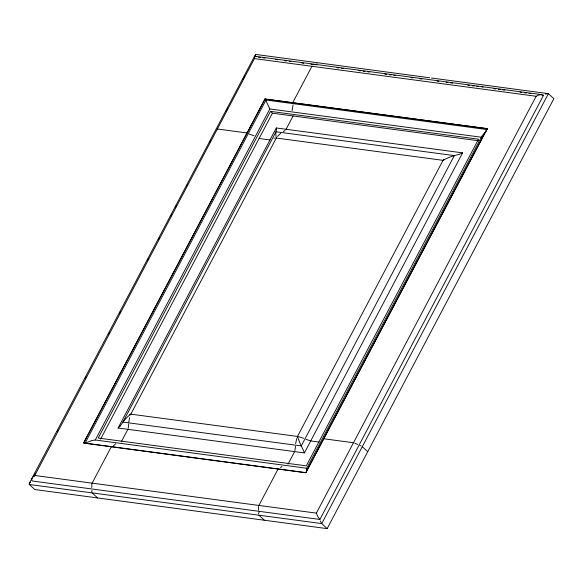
<?xml version="1.0" encoding="UTF-8"?>
<svg xmlns="http://www.w3.org/2000/svg" width="583" height="583" viewBox="0 0 583 583"><rect width="100%" height="100%" fill="white"/><g stroke="black" fill="none" stroke-linecap="round" stroke-linejoin="round"><path stroke-width="0.87" d="M276.422 129.572L276.08 131.576L122.649 422.58L120.091 426.093M128.748 423.936L128.187 428.272M295.494 446.228L294.94 450.564M258.458 513.805L259.442 511.371M128.785 422.107L129.594 417.668M295.625 443.648L296.754 438.525M258.48 506.459L258.648 510.212M91.91 483.642L91.72 487.439M306.476 472.237A18.853 5.436 56.5 0 1 306.366 471.625L306.556 468.652L481.981 135.941L485.741 131.408A18.853 13.81 -14.6 0 1 486.484 130.818M462.603 152.877A23.378 17.126 -14.6 0 1 459.156 154.357L454.332 155.61L275.97 131.765L275.912 132.173A42.304 12.207 56.5 0 0 276.196 137.428L276.298 138.047L130.475 414.826L129.958 414.761A42.304 30.994 -14.6 0 0 123.414 421.385L122.904 422.077L301.273 445.922L303.269 450.025A23.378 6.741 56.5 0 1 304.406 452.918L118.101 428.009L276.291 127.968L462.603 152.877L304.406 452.918M293.06 104.955L292.105 110.559M429.7 77.772L255.514 54.401L29.303 483.394L29.325 484.502L34.761 489.538L327.158 528.635L553.85 98.68L548.239 93.542L545.294 94.133M255.456 54.459L255.485 55.392M91.997 490.398L91.735 491.965M34.39 474.89L35.235 473.287M57.207 431.609L58.052 430.014M85.162 378.593L86.014 376.982M108.504 334.321L109.356 332.711M119.537 313.392L120.389 311.788M147.55 260.273L148.395 258.663M158.583 239.343L159.429 237.733M170.892 216.001L171.737 214.391M175.556 207.147L176.409 205.537M186.589 186.217L187.442 184.607M209.931 141.946L210.784 140.335M226.015 111.448L227.705 108.241M242.914 79.39L244.605 76.184M254.443 58.606L34.251 476.486L33.486 476.384L32.203 477.907L31.679 479.867L32.247 480.997L319.892 519.453L543.516 95.313L541.614 94.614L254.771 56.267L254.319 56.631L254.443 58.606L536.156 96.268L538.925 94.956L541.614 94.614M264.966 98.942L83.529 443.073L305.842 472.791L487.286 128.661L264.966 98.942L266.001 100.014A18.853 5.436 56.5 0 0 266.62 102.12L269.827 108.948L481.456 137.238M85.125 443.073L266.001 100.014L487.184 129.586M85.526 443.32A18.853 13.81 -14.6 0 1 87.246 442.337L91.779 440.566L95.291 439.99L269.827 108.948M270.461 111.368L98.221 438.044L306.286 465.861L478.519 139.184L270.461 111.368L272.436 113.197L478.701 140.773M100.619 439.086L272.436 113.197M92.136 483.147L111.309 446.782M292.753 102.652L311.927 66.287M317.014 63.62L316.314 64.939L314.82 64.29L313.217 64.786M121.271 441.856L127.881 429.321M286.071 129.28L293.096 115.959M258.888 505.439L278.062 469.075M297.731 437.192L297.483 436.434L443.051 160.34L443.955 159.851A42.304 30.994 -14.6 0 1 453.377 155.887L454.332 155.61L301.273 445.922L300.894 445.113A42.304 12.207 56.5 0 1 297.738 437.199M288.017 464.148L294.626 451.614M487.089 128.792L305.805 472.631L83.726 442.942L265.01 99.095L487.286 128.661M319.892 519.453L317.837 516.647L316.365 513.127L536.156 96.268M29.303 483.394L30.462 482.177M113.43 445.835L115.682 443.758M297.221 437.119L298.059 436.565M277.53 136.415L280.773 133.259M280.583 467.624L281.939 466.378M285.109 130.366L283.316 131.787M443.335 160.405L443.955 159.851L443.248 160.063M33.486 476.384L34.659 475.466L316.365 513.127M275.854 138.047L276.699 137.486M130.73 414.141L129.958 414.761L130.73 414.141L297.483 436.434M273.915 138.229L274.637 138.113M431.507 78.013L548.414 93.637L321.721 523.592L29.325 484.502M258.575 57.221L260.375 57.462M263.086 57.826L264.886 58.067M275.715 59.517L277.515 59.758M284.737 60.719L286.537 60.96M289.248 61.324L291.048 61.565M301.877 63.015L303.685 63.255M310.899 64.217L312.707 64.458M337.047 67.715L338.847 67.956M341.551 68.313L343.358 68.554M358.676 70.609L360.483 70.849M363.187 71.206L364.987 71.447M367.691 71.811L369.491 72.052M384.816 74.099L386.616 74.34M389.32 74.704L391.127 74.945M393.831 75.302L395.631 75.55M410.957 77.597L412.757 77.838M419.971 78.8L421.771 79.04M437.097 81.088L438.897 81.328M446.112 82.29L447.912 82.538M450.615 82.895L452.415 83.136M467.741 85.184L469.541 85.424M472.245 85.788L474.052 86.029M476.756 86.393L478.556 86.634M493.888 88.682L495.696 88.922M498.399 89.286L500.207 89.527M502.91 89.891L504.718 90.132M520.058 92.18L521.858 92.42M524.569 92.784L526.369 93.025M529.08 93.389L530.88 93.63M541.709 95.073L543.516 95.313M217.335 128.989L247.032 132.96M276.298 138.047L443.051 160.34M259.1 138.492L269.98 139.949M323.784 438.773L353.48 442.745M310.724 440.945L319.09 442.06M95.291 439.99L306.913 468.28M481.573 86.583L483.067 87.231M254.771 56.267L255.864 56.857M360.002 445.572L361.161 445.951M249.16 134.054L254.064 135.773M298.656 436.711L303.699 438.299M309.828 440.697L306.002 439.261M354.807 443.073L357.743 444.523M362.283 446.665L367.72 451.701M327.158 528.635L321.583 523.439L320.278 520.918M258.896 515.197L264.339 520.233M92.15 492.905L97.587 497.94M276.291 127.968A23.641 6.821 56.5 0 1 276.422 129.579M120.091 426.093A23.641 17.322 -14.6 0 1 118.101 428.009"/></g></svg>
